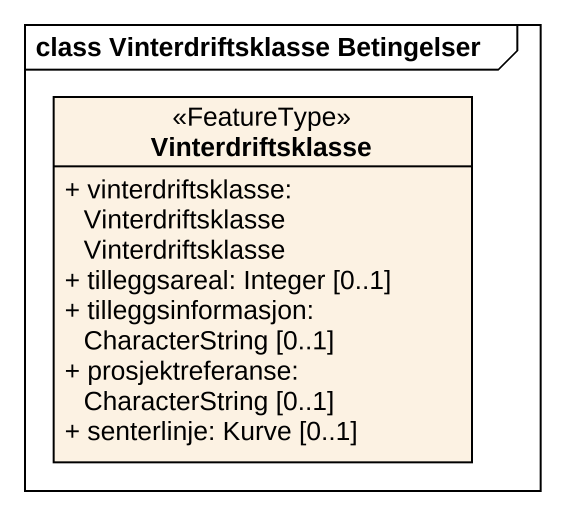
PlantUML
@startuml
mainframe class Vinterdriftsklasse Betingelser
hide circle
hide empty members
skinparam classAttributeIconSize 0
class Vinterdriftsklasse <<FeatureType>> {
  + vinterdriftsklasse: VinterdriftsklasseVinterdriftsklasse
  + tilleggsareal: Integer [0..1]
  + tilleggsinformasjon: CharacterString [0..1]
  + prosjektreferanse: CharacterString [0..1]
  + senterlinje: Kurve [0..1]
}
@enduml
